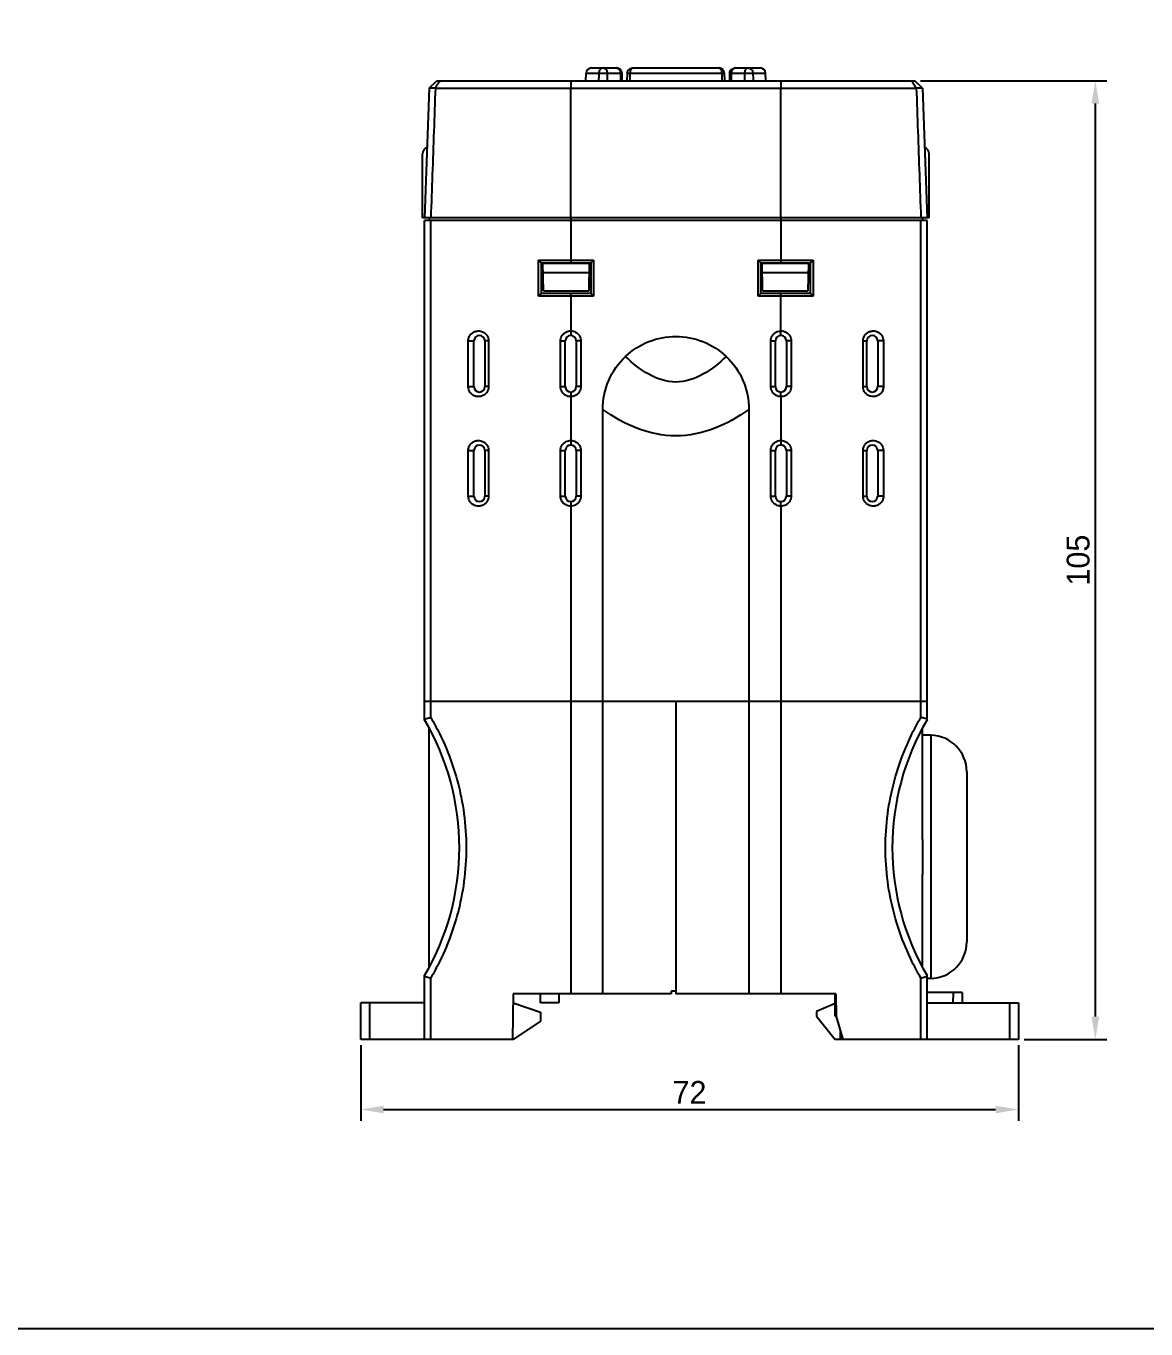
# Model space of a CAD drawing. Header units: millimetres. Extents: x 19 to 859, y 22 to 702.
# Drawn here: x 145.2 to 267.8, y 22.5 to 165.2 of the extents above; entities that cross this region are included whole.
import ezdxf

# ---------------------------------------------------------------- set-up
doc = ezdxf.new("R2010")
doc.units = ezdxf.units.MM
doc.layers.add('02___PRT_ALL_AXES', color=7, linetype='Continuous')
doc.styles.get("Standard").update_dxf_attribs({"font": 'BareunDotumPro1.ttf'})
doc.dimstyles.new('ISO-25', dxfattribs={"dimtxt": 2.5, "dimasz": 2.5, "dimexe": 1.25, "dimexo": 0.625, "dimtad": 1, "dimtxsty": 'Standard', "dimcen": 2.5, "dimadec": 0, "dimazin": 0, "dimtfac": 1, "dimtmove": 0, "dimatfit": 3, "dimfxl": 0, "dimarcsym": 0})

# ---------------------------------------------------------------- blocks, each defined once
blk = doc.blocks.new('*D15')
at = {"color": 0, "lineweight": -2}
for p, q in [((181.79, 53.56), (181.79, 45.26)), ((253.79, 53.56), (253.79, 45.26)), ((184.29, 46.51), (251.29, 46.51))]:
    blk.add_line(p, q, dxfattribs=at)
at = {"color": 0}
for points in [[(184.29, 46.92), (184.29, 46.09), (181.79, 46.51)], [(251.29, 46.09), (251.29, 46.92), (253.79, 46.51)]]:
    blk.add_solid(points, dxfattribs=at)
at = {"layer": 'Defpoints', "color": 0}
for p in [(181.79, 54.18), (253.79, 54.18), (253.79, 46.51)]:
    blk.add_point(p, dxfattribs=at)
at = {"color": 0, "insert": (217.79, 48.38), "char_height": 2.5, "attachment_point": 5}
blk.add_mtext('72', dxfattribs=at)
blk = doc.blocks.new('*D16')
at = {"color": 0, "lineweight": -2}
for p, q in [((243.09, 159.18), (263.47, 159.18)), ((262.22, 56.68), (262.22, 156.68)), ((254.42, 54.18), (263.47, 54.18))]:
    blk.add_line(p, q, dxfattribs=at)
at = {"color": 0}
for points in [[(262.64, 156.68), (261.8, 156.68), (262.22, 159.18)], [(261.8, 56.68), (262.64, 56.68), (262.22, 54.18)]]:
    blk.add_solid(points, dxfattribs=at)
at = {"layer": 'Defpoints', "color": 0}
for p in [(242.47, 159.18), (262.22, 159.18), (253.79, 54.18)]:
    blk.add_point(p, dxfattribs=at)
at = {"color": 0, "insert": (260.35, 106.68), "char_height": 2.5, "attachment_point": 5, "rotation": 90}
blk.add_mtext('105', dxfattribs=at)

msp = doc.modelspace()

# ---------------------------------------------------------------- linework, layer by layer
at = {"color": 7, "linetype": 'Continuous'}
for p, q in [((206.445, 159.183), (206.467, 159.999)), ((206.467, 159.999), (207.847, 159.999)), ((207.067, 160.583), (209.801, 160.583)), ((208.787, 159.999), (210.225, 159.999)), ((210.427, 159.183), (210.401, 160.002)), ((210.978, 160.009), (210.943, 159.183)), ((211.271, 159.999), (221.316, 159.999)), ((211.577, 160.583), (221.01, 160.583)), ((221.644, 159.183), (221.609, 160.009)), ((222.186, 160.002), (222.16, 159.183)), ((222.362, 159.999), (223.8, 159.999)), ((222.786, 160.583), (225.52, 160.583)), ((224.74, 159.999), (226.12, 159.999)), ((226.142, 159.183), (226.12, 159.999)), ((189.289, 158.384), (190.117, 159.183)), ((190.117, 159.183), (242.47, 159.183)), ((204.799, 159.183), (204.799, 158.384)), ((227.788, 159.183), (227.788, 158.384)), ((243.298, 158.384), (242.47, 159.183)), ((189.289, 158.384), (188.793, 144.183)), ((189.29, 158.39), (189.968, 158.391)), ((189.967, 158.384), (242.62, 158.384)), ((204.793, 144.183), (204.799, 158.384)), ((227.793, 144.183), (227.788, 158.384)), ((242.619, 158.391), (243.297, 158.39)), ((243.298, 158.384), (243.793, 144.183)), ((188.543, 144.183), (188.543, 151.183)), ((244.043, 144.183), (244.043, 151.183)), ((244.043, 144.183), (188.543, 144.183)), ((189.293, 144.183), (189.293, 143.883)), ((204.799, 144.183), (204.799, 143.883)), ((227.788, 144.183), (227.788, 143.883)), ((243.293, 144.183), (243.293, 143.883)), ((243.793, 143.883), (188.793, 143.883)), ((188.793, 89.183), (188.793, 143.883)), ((189.465, 89.452), (189.465, 143.883)), ((204.793, 143.883), (204.793, 139.233)), ((227.793, 143.883), (227.793, 139.533)), ((243.122, 89.452), (243.122, 143.883)), ((243.793, 89.183), (243.793, 143.883)), ((201.266, 135.583), (201.266, 139.533)), ((201.266, 139.533), (204.793, 139.533)), ((201.567, 139.233), (206.993, 139.233)), ((201.593, 135.883), (201.593, 139.233)), ((201.793, 136.183), (201.74, 139.236)), ((206.846, 139.183), (201.741, 139.183)), ((204.793, 139.533), (207.293, 139.533)), ((206.793, 136.183), (206.847, 139.236)), ((206.993, 139.233), (207.293, 139.533)), ((206.993, 139.233), (206.993, 135.883)), ((207.293, 139.533), (207.293, 135.583)), ((225.593, 139.233), (225.293, 139.533)), ((225.293, 135.583), (225.293, 139.533)), ((225.293, 139.533), (227.793, 139.533)), ((225.593, 139.233), (231.02, 139.233)), ((225.593, 135.883), (225.593, 139.233)), ((225.793, 136.183), (225.74, 139.236)), ((230.846, 139.183), (225.741, 139.183)), ((227.793, 139.533), (227.787, 139.233)), ((227.793, 139.533), (231.321, 139.533)), ((230.793, 136.183), (230.847, 139.236)), ((230.993, 139.233), (230.993, 135.883)), ((231.321, 139.533), (231.321, 135.583)), ((201.759, 138.183), (206.828, 138.183)), ((225.759, 138.183), (230.828, 138.183)), ((204.793, 135.583), (201.266, 135.583)), ((206.993, 135.883), (201.567, 135.883)), ((201.793, 136.183), (206.793, 136.183)), ((204.793, 135.583), (204.8, 135.883)), ((204.793, 135.583), (204.793, 131.783)), ((207.293, 135.583), (204.793, 135.583)), ((206.993, 135.883), (207.293, 135.583)), ((225.593, 135.883), (225.293, 135.583)), ((227.793, 135.583), (225.293, 135.583)), ((231.02, 135.883), (225.593, 135.883)), ((225.793, 136.183), (230.793, 136.183)), ((227.793, 131.283), (227.793, 135.883)), ((231.321, 135.583), (227.793, 135.583)), ((204.793, 131.783), (204.793, 131.283)), ((193.57, 125.683), (193.57, 130.683)), ((193.57, 130.683), (194.193, 130.683)), ((194.193, 125.683), (194.193, 130.683)), ((195.393, 130.683), (195.393, 125.683)), ((195.793, 130.683), (195.393, 130.683)), ((195.793, 130.683), (195.793, 125.683)), ((203.671, 125.683), (203.671, 130.683)), ((203.671, 130.683), (204.193, 130.683)), ((204.193, 125.683), (204.193, 130.683)), ((205.393, 130.683), (205.393, 125.683)), ((205.893, 130.683), (205.393, 130.683)), ((205.893, 130.683), (205.893, 125.683)), ((226.693, 125.683), (226.693, 130.683)), ((226.693, 130.683), (227.193, 130.683)), ((227.193, 125.683), (227.193, 130.683)), ((228.393, 130.683), (228.393, 125.683)), ((228.916, 130.683), (228.393, 130.683)), ((228.916, 130.683), (228.916, 125.683)), ((236.794, 125.683), (236.794, 130.683)), ((236.794, 130.683), (237.193, 130.683)), ((237.193, 125.683), (237.193, 130.683)), ((238.393, 130.683), (238.393, 125.683)), ((239.017, 130.683), (238.393, 130.683)), ((239.017, 130.683), (239.017, 125.683)), ((193.57, 125.683), (194.193, 125.683)), ((195.793, 125.683), (195.393, 125.683)), ((203.671, 125.683), (204.193, 125.683)), ((205.893, 125.683), (205.393, 125.683)), ((226.693, 125.683), (227.193, 125.683)), ((228.916, 125.683), (228.393, 125.683)), ((236.794, 125.683), (237.193, 125.683)), ((239.017, 125.683), (238.393, 125.683)), ((204.793, 125.083), (204.793, 119.783)), ((227.793, 124.584), (227.793, 125.083)), ((227.793, 124.583), (227.793, 119.283)), ((208.293, 59.183), (208.293, 123.183)), ((224.293, 123.183), (224.293, 59.183)), ((193.57, 113.683), (193.57, 118.683)), ((193.57, 118.683), (194.193, 118.683)), ((194.193, 113.683), (194.193, 118.683)), ((195.393, 118.683), (195.393, 113.683)), ((195.793, 118.683), (195.393, 118.683)), ((195.793, 118.683), (195.793, 113.683)), ((203.671, 113.683), (203.671, 118.683)), ((203.671, 118.683), (204.193, 118.683)), ((204.193, 113.683), (204.193, 118.683)), ((204.793, 119.783), (204.793, 119.283)), ((205.393, 118.683), (205.393, 113.683)), ((205.893, 118.683), (205.393, 118.683)), ((205.893, 118.683), (205.893, 113.683)), ((226.693, 113.683), (226.693, 118.683)), ((226.693, 118.683), (227.193, 118.683)), ((227.193, 113.683), (227.193, 118.683)), ((228.393, 118.683), (228.393, 113.683)), ((228.916, 118.683), (228.393, 118.683)), ((228.916, 118.683), (228.916, 113.683)), ((236.794, 113.683), (236.794, 118.683)), ((236.794, 118.683), (237.193, 118.683)), ((237.193, 113.683), (237.193, 118.683)), ((238.393, 118.683), (238.393, 113.683)), ((239.017, 118.683), (238.393, 118.683)), ((239.017, 118.683), (239.017, 113.683)), ((193.57, 113.683), (194.193, 113.683)), ((195.793, 113.683), (195.393, 113.683)), ((203.671, 113.683), (204.193, 113.683)), ((204.793, 113.083), (204.793, 59.183)), ((205.893, 113.683), (205.393, 113.683)), ((226.693, 113.683), (227.193, 113.683)), ((227.793, 112.584), (227.793, 113.083)), ((228.916, 113.683), (228.393, 113.683)), ((236.794, 113.683), (237.193, 113.683)), ((239.017, 113.683), (238.393, 113.683)), ((227.793, 112.583), (227.793, 59.183)), ((243.793, 91.183), (188.793, 91.183)), ((216.293, 91.183), (216.293, 59.183)), ((244.213, 87.502), (243.293, 87.518)), ((244.213, 87.502), (244.213, 60.865)), ((248.143, 83.502), (248.143, 64.864)), ((188.793, 54.183), (188.793, 61.183)), ((189.465, 54.183), (189.465, 60.914)), ((243.122, 54.183), (243.122, 60.914)), ((243.793, 54.183), (243.793, 61.183)), ((244.213, 60.865), (243.793, 60.857)), ((198.493, 59.183), (198.406, 54.183)), ((215.793, 59.183), (198.493, 59.183)), ((201.493, 58.183), (201.493, 59.183)), ((203.493, 59.183), (203.493, 58.183)), ((216.293, 59.483), (215.793, 59.483)), ((215.793, 59.483), (215.793, 59.183)), ((233.793, 59.183), (216.293, 59.183)), ((233.743, 56.733), (233.743, 59.183)), ((233.793, 59.183), (233.837, 56.683)), ((247.643, 59.333), (243.793, 59.333)), ((246.643, 59.333), (246.635, 58.183)), ((247.643, 59.333), (247.623, 58.183)), ((181.793, 54.183), (181.793, 58.183)), ((188.793, 58.183), (181.793, 58.183)), ((182.776, 54.183), (182.776, 58.183)), ((198.476, 58.189), (201.493, 57.183)), ((203.493, 58.183), (201.493, 58.183)), ((201.493, 57.183), (201.493, 56.183)), ((233.743, 58.133), (231.693, 57.233)), ((231.693, 57.233), (231.693, 56.733)), ((233.743, 57.733), (233.819, 57.735)), ((243.793, 58.183), (253.793, 58.183)), ((252.811, 58.183), (252.811, 54.183)), ((253.793, 58.183), (253.793, 54.183)), ((201.493, 56.183), (198.493, 54.183)), ((231.693, 56.733), (233.743, 54.183)), ((233.743, 56.733), (233.836, 56.732)), ((233.837, 56.683), (234.581, 54.183)), ((234.333, 54.183), (234.318, 55.067)), ((198.493, 54.183), (181.793, 54.183)), ((253.793, 54.183), (233.743, 54.183))]:
    msp.add_line(p, q, dxfattribs=at)
msp.add_lwpolyline([(19.082, 603.511), (858.998, 603.511), (858.998, 22.473), (19.082, 22.473)], close=True)
for centre, radius, start, end in [((207.067, 159.983), 0.6, 90, 178.5), ((225.52, 159.983), 0.6, 1.5, 90), ((189.243, 151.183), 0.7, 105.06861, 180), ((243.343, 151.183), 0.7, 0, 74.93139), ((194.793, 130.683), 0.6, 0, 180), ((204.793, 130.683), 0.6, 0, 180), ((227.793, 130.683), 0.6, 0, 180), ((237.793, 130.683), 0.6, 0, 180), ((194.793, 125.683), 0.6, 180, 0), ((204.793, 125.683), 0.6, 180, 0), ((227.793, 125.683), 0.6, 180, 0), ((237.793, 125.683), 0.6, 180, 0), ((194.793, 118.683), 0.6, 0, 180), ((204.793, 118.683), 0.6, 0, 180), ((227.793, 118.683), 0.6, 0, 180), ((237.793, 118.683), 0.6, 0, 180), ((194.793, 113.683), 0.6, 180, 0), ((204.793, 113.683), 0.6, 180, 0), ((227.793, 113.683), 0.6, 180, 0), ((237.793, 113.683), 0.6, 180, 0), ((164.904, 75.183), 27.689, 329.62833, 30.37167), ((267.683, 75.183), 27.689, 149.62833, 210.37167), ((244.143, 83.502), 4, 0, 89), ((244.143, 64.864), 4, 271, 0)]:
    msp.add_arc(centre, radius, start, end, dxfattribs=at)
for points in [[(207.847, 159.999), (207.846, 159.727), (207.845, 159.455), (207.844, 159.183)], [(208.787, 159.999), (208.786, 159.727), (208.784, 159.455), (208.783, 159.183)], [(210.225, 159.999), (210.234, 159.727), (210.243, 159.455), (210.251, 159.183)], [(210.314, 160.294), (210.299, 160.319), (210.282, 160.343), (210.263, 160.366)], [(210.376, 160.154), (210.368, 160.181), (210.358, 160.208), (210.346, 160.234)], [(211.004, 160.159), (211.012, 160.186), (211.022, 160.213), (211.034, 160.238)], [(211.271, 159.999), (211.259, 159.727), (211.247, 159.455), (211.235, 159.183)], [(221.316, 159.999), (221.328, 159.727), (221.34, 159.455), (221.352, 159.183)], [(222.362, 159.999), (222.353, 159.727), (222.344, 159.455), (222.336, 159.183)], [(223.8, 159.999), (223.801, 159.727), (223.803, 159.455), (223.804, 159.183)], [(224.74, 159.999), (224.741, 159.727), (224.742, 159.455), (224.743, 159.183)], [(208.293, 123.183), (208.293, 124.259), (208.737, 126.433), (210.01, 128.25), (210.79, 128.99)], [(221.797, 128.99), (220.355, 127.519), (216.293, 124.847), (212.232, 127.519), (210.79, 128.99)], [(221.797, 128.99), (222.577, 128.25), (223.85, 126.433), (224.293, 124.259), (224.293, 123.183)], [(224.293, 123.183), (221.998, 121.515), (216.293, 119.037), (210.589, 121.515), (208.293, 123.183)]]:
    msp.add_open_spline(points, degree=3, dxfattribs=at)
for points, knots in [([(208.363, 160.583), (208.317, 160.583), (208.225, 160.569), (208.098, 160.506), (207.99, 160.408), (207.91, 160.283), (207.861, 160.144), (207.848, 160.047), (207.847, 159.999)], [0, 0, 0, 0, 0.13624454, 0.27555328, 0.42026591, 0.56889954, 0.71616687, 0.85939691, 0.85939691, 0.85939691, 0.85939691]), ([(207.847, 159.999), (207.879, 160.001), (207.953, 160.004), (208.074, 160.007), (208.215, 160.009), (208.366, 160.009), (208.517, 160.007), (208.657, 160.004), (208.746, 160.001), (208.787, 159.999)], [0, 0, 0, 0, 0.09629911, 0.22064673, 0.36477543, 0.51902036, 0.67305686, 0.81654017, 0.93994838, 0.93994838, 0.93994838, 0.93994838]), ([(208.363, 160.583), (208.4, 160.583), (208.479, 160.568), (208.584, 160.504), (208.672, 160.405), (208.737, 160.281), (208.776, 160.142), (208.786, 160.047), (208.787, 159.999)], [0, 0, 0, 0, 0.11270879, 0.23244124, 0.36365203, 0.50496935, 0.64955037, 0.7924155, 0.7924155, 0.7924155, 0.7924155]), ([(209.801, 160.583), (209.838, 160.583), (209.914, 160.569), (210.017, 160.508), (210.104, 160.413), (210.171, 160.291), (210.213, 160.15), (210.224, 160.05), (210.225, 159.999)], [0, 0, 0, 0, 0.10995726, 0.22654436, 0.35372959, 0.49240683, 0.64012653, 0.79246253, 0.79246253, 0.79246253, 0.79246253]), ([(210.401, 160.002), (210.399, 160.054), (210.383, 160.156), (210.32, 160.298), (210.223, 160.419), (210.099, 160.512), (209.955, 160.57), (209.852, 160.583), (209.801, 160.583)], [0, 0, 0, 0, 0.15361284, 0.30706417, 0.46046817, 0.6137678, 0.76720805, 0.92080542, 0.92080542, 0.92080542, 0.92080542]), ([(210.225, 159.999), (210.256, 160), (210.316, 160.005), (210.348, 159.996), (210.406, 160.008), (210.401, 160.003)], [0, 0, 0, 0, 0.09189576, 0.15154966, 0.17546559, 0.17546559, 0.17546559, 0.17546559]), ([(210.978, 160.009), (210.98, 160.059), (210.997, 160.161), (211.061, 160.301), (211.158, 160.421), (211.282, 160.513), (211.424, 160.57), (211.527, 160.583), (211.577, 160.583)], [0, 0, 0, 0, 0.15252293, 0.30494675, 0.45734737, 0.60968184, 0.7621025, 0.91461845, 0.91461845, 0.91461845, 0.91461845]), ([(210.978, 160.009), (210.983, 160.013), (211.012, 160.003), (211.066, 160.01), (211.159, 160.002), (211.23, 160.001), (211.271, 159.999)], [0, 0, 0, 0, 0.01929018, 0.07755288, 0.17086862, 0.29305515, 0.29305515, 0.29305515, 0.29305515]), ([(211.577, 160.583), (211.55, 160.583), (211.49, 160.566), (211.414, 160.5), (211.353, 160.401), (211.307, 160.278), (211.278, 160.141), (211.271, 160.046), (211.271, 159.999)], [0, 0, 0, 0, 0.08272935, 0.17898362, 0.29513335, 0.42873384, 0.57057733, 0.71307656, 0.71307656, 0.71307656, 0.71307656]), ([(221.01, 160.583), (221.037, 160.583), (221.097, 160.566), (221.173, 160.5), (221.234, 160.401), (221.28, 160.278), (221.309, 160.141), (221.316, 160.046), (221.316, 159.999)], [0, 0, 0, 0, 0.08272981, 0.17898447, 0.29513429, 0.42873459, 0.57057774, 0.71307655, 0.71307655, 0.71307655, 0.71307655]), ([(221.609, 160.009), (221.607, 160.059), (221.59, 160.161), (221.526, 160.301), (221.429, 160.421), (221.305, 160.513), (221.163, 160.57), (221.06, 160.583), (221.01, 160.583)], [0, 0, 0, 0, 0.15252289, 0.30494672, 0.45734734, 0.60968183, 0.76210249, 0.91461845, 0.91461845, 0.91461845, 0.91461845]), ([(221.316, 159.999), (221.357, 160.001), (221.428, 160.002), (221.521, 160.01), (221.575, 160.003), (221.604, 160.013), (221.609, 160.009)], [0, 0, 0, 0, 0.1221673, 0.21549198, 0.27375938, 0.2930552, 0.2930552, 0.2930552, 0.2930552]), ([(222.186, 160.003), (222.181, 160.008), (222.239, 159.996), (222.271, 160.005), (222.331, 160), (222.362, 159.999)], [0, 0, 0, 0, 0.02390993, 0.08355492, 0.17546587, 0.17546587, 0.17546587, 0.17546587]), ([(222.186, 160.002), (222.188, 160.054), (222.204, 160.156), (222.267, 160.298), (222.364, 160.419), (222.488, 160.512), (222.632, 160.57), (222.735, 160.583), (222.786, 160.583)], [0, 0, 0, 0, 0.15361297, 0.30706427, 0.46046824, 0.61376785, 0.76720807, 0.92080542, 0.92080542, 0.92080542, 0.92080542]), ([(222.786, 160.583), (222.749, 160.583), (222.673, 160.569), (222.57, 160.508), (222.483, 160.413), (222.416, 160.291), (222.374, 160.15), (222.363, 160.05), (222.362, 159.999)], [0, 0, 0, 0, 0.10995731, 0.22654428, 0.35372959, 0.4924069, 0.64012642, 0.79246253, 0.79246253, 0.79246253, 0.79246253]), ([(224.224, 160.583), (224.187, 160.583), (224.108, 160.568), (224.003, 160.504), (223.915, 160.405), (223.85, 160.281), (223.811, 160.142), (223.801, 160.047), (223.8, 159.999)], [0, 0, 0, 0, 0.11270935, 0.23244214, 0.36365291, 0.50497, 0.64955074, 0.79241549, 0.79241549, 0.79241549, 0.79241549]), ([(223.8, 159.999), (223.841, 160.001), (223.93, 160.004), (224.07, 160.007), (224.221, 160.009), (224.372, 160.009), (224.513, 160.007), (224.634, 160.004), (224.708, 160.001), (224.74, 159.999)], [0, 0, 0, 0, 0.1233847, 0.26687139, 0.42090585, 0.57515141, 0.71928332, 0.84362951, 0.93994839, 0.93994839, 0.93994839, 0.93994839]), ([(224.224, 160.583), (224.27, 160.583), (224.362, 160.569), (224.489, 160.506), (224.597, 160.408), (224.677, 160.283), (224.726, 160.144), (224.739, 160.047), (224.74, 159.999)], [0, 0, 0, 0, 0.1362438, 0.27555215, 0.4202648, 0.56889873, 0.71616644, 0.85939692, 0.85939692, 0.85939692, 0.85939692]), ([(189.967, 158.384), (190.024, 158.47), (190.128, 158.651), (190.308, 158.913), (190.425, 159.093), (190.485, 159.183)], [0, 0, 0, 0, 0.30801502, 0.62673392, 0.95240282, 0.95240282, 0.95240282, 0.95240282]), ([(242.62, 158.384), (242.563, 158.47), (242.459, 158.651), (242.279, 158.913), (242.162, 159.093), (242.102, 159.183)], [0, 0, 0, 0, 0.30801006, 0.62672901, 0.95240283, 0.95240283, 0.95240283, 0.95240283]), ([(189.967, 158.384), (189.912, 156.804), (189.8, 153.646), (189.632, 148.913), (189.52, 145.759), (189.465, 144.183)], [0, 0, 0, 0, 4.7419161, 9.479585, 14.2093843, 14.2093843, 14.2093843, 14.2093843]), ([(242.62, 158.384), (242.675, 156.804), (242.787, 153.646), (242.955, 148.913), (243.067, 145.759), (243.122, 144.183)], [0, 0, 0, 0, 4.7419163, 9.4795852, 14.2093843, 14.2093843, 14.2093843, 14.2093843]), ([(201.567, 139.233), (201.533, 139.266), (201.467, 139.333), (201.366, 139.433), (201.299, 139.5), (201.266, 139.533)], [0, 0, 0, 0, 0.14119249, 0.28284495, 0.42492348, 0.42492348, 0.42492348, 0.42492348]), ([(231.02, 139.233), (231.054, 139.266), (231.12, 139.333), (231.221, 139.433), (231.288, 139.5), (231.321, 139.533)], [0, 0, 0, 0, 0.1411922, 0.28284437, 0.4249228, 0.4249228, 0.4249228, 0.4249228]), ([(201.567, 135.883), (201.533, 135.85), (201.467, 135.784), (201.366, 135.683), (201.299, 135.617), (201.266, 135.583)], [0, 0, 0, 0, 0.14119249, 0.28284495, 0.42492348, 0.42492348, 0.42492348, 0.42492348]), ([(231.02, 135.883), (231.054, 135.85), (231.12, 135.784), (231.221, 135.683), (231.288, 135.617), (231.321, 135.583)], [0, 0, 0, 0, 0.1411922, 0.28284437, 0.4249228, 0.4249228, 0.4249228, 0.4249228]), ([(193.57, 130.683), (193.57, 130.758), (193.591, 130.953), (193.707, 131.252), (193.944, 131.532), (194.257, 131.721), (194.609, 131.8), (194.969, 131.766), (195.305, 131.618), (195.576, 131.369), (195.749, 131.05), (195.792, 130.81), (195.793, 130.689), (195.793, 130.683)], [0, 0, 0, 0, 0.2251407, 0.5816542, 0.9460881, 1.3059673, 1.6587, 2.0119067, 2.3730002, 2.7392613, 3.0978757, 3.4403777, 3.45869, 3.45869, 3.45869, 3.45869]), ([(203.671, 130.683), (203.671, 130.777), (203.697, 130.972), (203.812, 131.248), (204.003, 131.487), (204.249, 131.662), (204.518, 131.764), (204.704, 131.784), (204.793, 131.783)], [0, 0, 0, 0, 0.2825949, 0.5802685, 0.8871319, 1.1892516, 1.4733925, 1.7425521, 1.7425521, 1.7425521, 1.7425521]), ([(204.793, 131.783), (204.883, 131.783), (205.068, 131.761), (205.336, 131.656), (205.575, 131.476), (205.757, 131.242), (205.868, 130.971), (205.893, 130.78), (205.893, 130.683)], [0, 0, 0, 0, 0.2677824, 0.5535008, 0.8538571, 1.1538191, 1.4325805, 1.7229137, 1.7229137, 1.7229137, 1.7229137]), ([(226.693, 130.683), (226.693, 130.796), (226.73, 131.03), (226.893, 131.35), (227.153, 131.6), (227.465, 131.752), (227.687, 131.783), (227.793, 131.783)], [0, 0, 0, 0, 0.3394546, 0.6970018, 1.0580584, 1.40182, 1.72069, 1.72069, 1.72069, 1.72069]), ([(227.793, 131.783), (227.884, 131.784), (228.073, 131.763), (228.346, 131.659), (228.59, 131.48), (228.776, 131.245), (228.89, 130.972), (228.914, 130.781), (228.916, 130.683)], [0, 0, 0, 0, 0.2726555, 0.5629083, 0.8670848, 1.1698951, 1.4503594, 1.7425563, 1.7425563, 1.7425563, 1.7425563]), ([(236.794, 130.683), (236.794, 130.757), (236.814, 130.95), (236.929, 131.249), (237.165, 131.53), (237.478, 131.719), (237.83, 131.8), (238.19, 131.766), (238.526, 131.62), (238.798, 131.372), (238.972, 131.054), (239.016, 130.812), (239.017, 130.69), (239.017, 130.683)], [0, 0, 0, 0, 0.2221324, 0.5783093, 0.9430485, 1.3031694, 1.6558879, 2.0089427, 2.3693972, 2.7348392, 3.093664, 3.4376325, 3.4587044, 3.4587044, 3.4587044, 3.4587044]), ([(210.79, 128.99), (211.52, 129.681), (213.259, 130.797), (215.288, 131.183), (216.293, 131.183)], [0, 0, 0, 0, 3.0161978, 6.0323957, 6.0323957, 6.0323957, 6.0323957]), ([(216.293, 131.183), (217.299, 131.183), (219.328, 130.797), (221.067, 129.681), (221.797, 128.99)], [0, 0, 0, 0, 3.0161978, 6.0323957, 6.0323957, 6.0323957, 6.0323957]), ([(195.793, 125.683), (195.793, 125.609), (195.773, 125.416), (195.658, 125.117), (195.422, 124.836), (195.109, 124.647), (194.757, 124.567), (194.397, 124.6), (194.061, 124.747), (193.789, 124.995), (193.615, 125.312), (193.571, 125.555), (193.57, 125.676), (193.57, 125.683)], [0, 0, 0, 0, 0.2221324, 0.5783093, 0.9430485, 1.3031694, 1.6558879, 2.0089427, 2.3693972, 2.7348392, 3.093664, 3.4376325, 3.4587044, 3.4587044, 3.4587044, 3.4587044]), ([(204.793, 124.583), (204.702, 124.582), (204.514, 124.604), (204.24, 124.708), (203.997, 124.888), (203.811, 125.122), (203.697, 125.394), (203.673, 125.586), (203.671, 125.683)], [0, 0, 0, 0, 0.2731157, 0.5638772, 0.8679502, 1.1700932, 1.4505533, 1.7425462, 1.7425462, 1.7425462, 1.7425462]), ([(205.893, 125.683), (205.893, 125.589), (205.868, 125.396), (205.755, 125.121), (205.568, 124.882), (205.327, 124.708), (205.063, 124.604), (204.882, 124.583), (204.793, 124.583)], [0, 0, 0, 0, 0.2815, 0.5773614, 0.8813421, 1.1797974, 1.4587865, 1.7229143, 1.7229143, 1.7229143, 1.7229143]), ([(227.793, 124.583), (227.704, 124.583), (227.519, 124.606), (227.25, 124.711), (227.012, 124.891), (226.829, 125.125), (226.719, 125.396), (226.693, 125.587), (226.693, 125.683)], [0, 0, 0, 0, 0.2682515, 0.5544854, 0.8547426, 1.1540319, 1.4327726, 1.7229039, 1.7229039, 1.7229039, 1.7229039]), ([(228.916, 125.683), (228.916, 125.589), (228.89, 125.394), (228.774, 125.118), (228.583, 124.879), (228.338, 124.704), (228.068, 124.602), (227.883, 124.582), (227.793, 124.583)], [0, 0, 0, 0, 0.2829679, 0.5808845, 0.8878608, 1.1902012, 1.4736991, 1.7425545, 1.7425545, 1.7425545, 1.7425545]), ([(239.017, 125.683), (239.017, 125.608), (238.996, 125.414), (238.88, 125.114), (238.643, 124.834), (238.33, 124.646), (237.978, 124.567), (237.618, 124.601), (237.282, 124.748), (237.011, 124.998), (236.838, 125.316), (236.795, 125.557), (236.794, 125.677), (236.794, 125.683)], [0, 0, 0, 0, 0.2251407, 0.5816542, 0.9460881, 1.3059673, 1.6587, 2.0119067, 2.3730002, 2.7392613, 3.0978757, 3.4403777, 3.45869, 3.45869, 3.45869, 3.45869]), ([(193.57, 118.683), (193.57, 118.758), (193.591, 118.953), (193.707, 119.252), (193.944, 119.532), (194.257, 119.721), (194.609, 119.8), (194.969, 119.766), (195.305, 119.618), (195.576, 119.369), (195.749, 119.05), (195.792, 118.81), (195.793, 118.689), (195.793, 118.683)], [0, 0, 0, 0, 0.2251407, 0.5816542, 0.9460881, 1.3059673, 1.6587, 2.0119067, 2.3730002, 2.7392613, 3.0978757, 3.4403777, 3.45869, 3.45869, 3.45869, 3.45869]), ([(203.671, 118.683), (203.671, 118.777), (203.697, 118.972), (203.812, 119.248), (204.003, 119.487), (204.249, 119.662), (204.518, 119.764), (204.704, 119.784), (204.793, 119.783)], [0, 0, 0, 0, 0.2825949, 0.5802685, 0.8871319, 1.1892516, 1.4733925, 1.7425521, 1.7425521, 1.7425521, 1.7425521]), ([(204.793, 119.783), (204.883, 119.783), (205.068, 119.761), (205.336, 119.656), (205.575, 119.476), (205.757, 119.242), (205.868, 118.971), (205.893, 118.78), (205.893, 118.683)], [0, 0, 0, 0, 0.2677824, 0.5535008, 0.8538571, 1.1538191, 1.4325805, 1.7229137, 1.7229137, 1.7229137, 1.7229137]), ([(226.693, 118.683), (226.693, 118.796), (226.73, 119.03), (226.893, 119.35), (227.153, 119.6), (227.465, 119.752), (227.687, 119.783), (227.793, 119.783)], [0, 0, 0, 0, 0.3394546, 0.6970018, 1.0580584, 1.40182, 1.72069, 1.72069, 1.72069, 1.72069]), ([(227.793, 119.783), (227.884, 119.784), (228.073, 119.763), (228.346, 119.659), (228.59, 119.48), (228.776, 119.245), (228.89, 118.972), (228.914, 118.781), (228.916, 118.683)], [0, 0, 0, 0, 0.2726555, 0.5629083, 0.8670848, 1.1698951, 1.4503594, 1.7425563, 1.7425563, 1.7425563, 1.7425563]), ([(236.794, 118.683), (236.794, 118.757), (236.814, 118.95), (236.929, 119.249), (237.165, 119.53), (237.478, 119.719), (237.83, 119.8), (238.19, 119.766), (238.526, 119.62), (238.798, 119.372), (238.972, 119.054), (239.016, 118.812), (239.017, 118.69), (239.017, 118.683)], [0, 0, 0, 0, 0.2221324, 0.5783093, 0.9430485, 1.3031694, 1.6558879, 2.0089427, 2.3693972, 2.7348392, 3.093664, 3.4376325, 3.4587044, 3.4587044, 3.4587044, 3.4587044]), ([(195.793, 113.683), (195.793, 113.609), (195.773, 113.416), (195.658, 113.117), (195.422, 112.836), (195.109, 112.647), (194.757, 112.567), (194.397, 112.6), (194.061, 112.747), (193.789, 112.995), (193.615, 113.312), (193.571, 113.555), (193.57, 113.676), (193.57, 113.683)], [0, 0, 0, 0, 0.2221324, 0.5783093, 0.9430485, 1.3031694, 1.6558879, 2.0089427, 2.3693972, 2.7348392, 3.093664, 3.4376325, 3.4587044, 3.4587044, 3.4587044, 3.4587044]), ([(204.793, 112.583), (204.702, 112.582), (204.514, 112.604), (204.24, 112.708), (203.997, 112.888), (203.811, 113.122), (203.697, 113.394), (203.673, 113.586), (203.671, 113.683)], [0, 0, 0, 0, 0.2731157, 0.5638772, 0.8679502, 1.1700932, 1.4505533, 1.7425462, 1.7425462, 1.7425462, 1.7425462]), ([(205.893, 113.683), (205.893, 113.589), (205.868, 113.396), (205.755, 113.121), (205.568, 112.882), (205.327, 112.708), (205.063, 112.604), (204.882, 112.583), (204.793, 112.583)], [0, 0, 0, 0, 0.2815, 0.5773614, 0.8813421, 1.1797974, 1.4587865, 1.7229143, 1.7229143, 1.7229143, 1.7229143]), ([(227.793, 112.583), (227.704, 112.583), (227.519, 112.606), (227.25, 112.711), (227.012, 112.891), (226.829, 113.125), (226.719, 113.396), (226.693, 113.587), (226.693, 113.683)], [0, 0, 0, 0, 0.2682515, 0.5544854, 0.8547426, 1.1540319, 1.4327726, 1.7229039, 1.7229039, 1.7229039, 1.7229039]), ([(228.916, 113.683), (228.916, 113.589), (228.89, 113.394), (228.774, 113.118), (228.583, 112.879), (228.338, 112.704), (228.068, 112.602), (227.883, 112.582), (227.793, 112.583)], [0, 0, 0, 0, 0.2829679, 0.5808845, 0.8878608, 1.1902012, 1.4736991, 1.7425545, 1.7425545, 1.7425545, 1.7425545]), ([(239.017, 113.683), (239.017, 113.608), (238.996, 113.414), (238.88, 113.114), (238.643, 112.834), (238.33, 112.646), (237.978, 112.567), (237.618, 112.601), (237.282, 112.748), (237.011, 112.998), (236.838, 113.316), (236.795, 113.557), (236.794, 113.677), (236.794, 113.683)], [0, 0, 0, 0, 0.2251407, 0.5816542, 0.9460881, 1.3059673, 1.6587, 2.0119067, 2.3730002, 2.7392613, 3.0978757, 3.4403777, 3.45869, 3.45869, 3.45869, 3.45869]), ([(188.793, 89.275), (188.867, 89.294), (189.016, 89.332), (189.239, 89.393), (189.39, 89.431), (189.465, 89.452)], [0, 0, 0, 0, 0.2286483, 0.46027259, 0.69459092, 0.69459092, 0.69459092, 0.69459092]), ([(189.465, 89.453), (189.802, 88.877), (190.698, 87.213), (191.904, 84.319), (192.872, 80.739), (193.363, 77.047), (193.363, 73.32), (192.872, 69.628), (191.904, 66.048), (190.698, 63.154), (189.802, 61.489), (189.465, 60.914)], [0, 0, 0, 0, 1.9998765, 5.6661703, 9.3777112, 13.0949377, 16.8078541, 20.5249723, 24.2364529, 27.9027914, 29.9028215, 29.9028215, 29.9028215, 29.9028215]), ([(243.122, 60.914), (242.788, 61.484), (241.894, 63.143), (240.687, 66.034), (239.716, 69.619), (239.224, 73.317), (239.224, 77.049), (239.716, 80.747), (240.687, 84.332), (241.894, 87.223), (242.788, 88.883), (243.122, 89.453)], [0, 0, 0, 0, 1.9805142, 5.6521341, 9.3692716, 13.0921215, 16.810609, 20.5333501, 24.2504276, 27.9220928, 29.9027615, 29.9027615, 29.9027615, 29.9027615]), ([(243.793, 89.275), (243.72, 89.294), (243.571, 89.332), (243.348, 89.393), (243.197, 89.431), (243.122, 89.452)], [0, 0, 0, 0, 0.22862633, 0.46024965, 0.69458836, 0.69458836, 0.69458836, 0.69458836]), ([(243.293, 76.094), (243.293, 75.746), (243.29, 74.884), (243.289, 73.598), (243.293, 72.66), (243.293, 72.237)], [0, 0, 0, 0, 1.0434216, 2.5871005, 3.8568484, 3.8568484, 3.8568484, 3.8568484]), ([(188.793, 61.092), (188.867, 61.073), (189.016, 61.034), (189.239, 60.974), (189.39, 60.935), (189.465, 60.914)], [0, 0, 0, 0, 0.22864835, 0.46027262, 0.69459076, 0.69459076, 0.69459076, 0.69459076]), ([(243.122, 60.914), (243.197, 60.935), (243.348, 60.974), (243.571, 61.034), (243.72, 61.073), (243.793, 61.092)], [0, 0, 0, 0, 0.23433891, 0.46596224, 0.69458852, 0.69458852, 0.69458852, 0.69458852])]:
    msp.add_open_spline(points, degree=3, knots=knots, dxfattribs=at)
at = {"layer": '02___PRT_ALL_AXES', "color": 7, "linetype": 'Continuous'}
for p, q in [((189.293, 62.078), (189.293, 88.285)), ((243.293, 76.082), (243.293, 88.277)), ((243.293, 62.085), (243.293, 72.246))]:
    msp.add_line(p, q, dxfattribs=at)

# ---------------------------------------------------------------- dimensions: what is measured, and where the dimension line sits
dim = msp.add_linear_dim(base=(262.22, 159.183), p1=(253.793, 54.183), p2=(242.47, 159.183), angle=90, dimstyle='ISO-25', override={"dimfxl": 3})
dim.commit()
dim.dimension.update_dxf_attribs({"geometry": '*D16', "text_midpoint": (260.345, 106.683)})
dim = msp.add_linear_dim(base=(253.793, 46.507), p1=(181.793, 54.183), p2=(253.793, 54.183), dimstyle='ISO-25', override={"dimfxl": 3})
dim.commit()
dim.dimension.update_dxf_attribs({"geometry": '*D15', "text_midpoint": (217.793, 48.382)})

doc.saveas('drawing.dxf')
